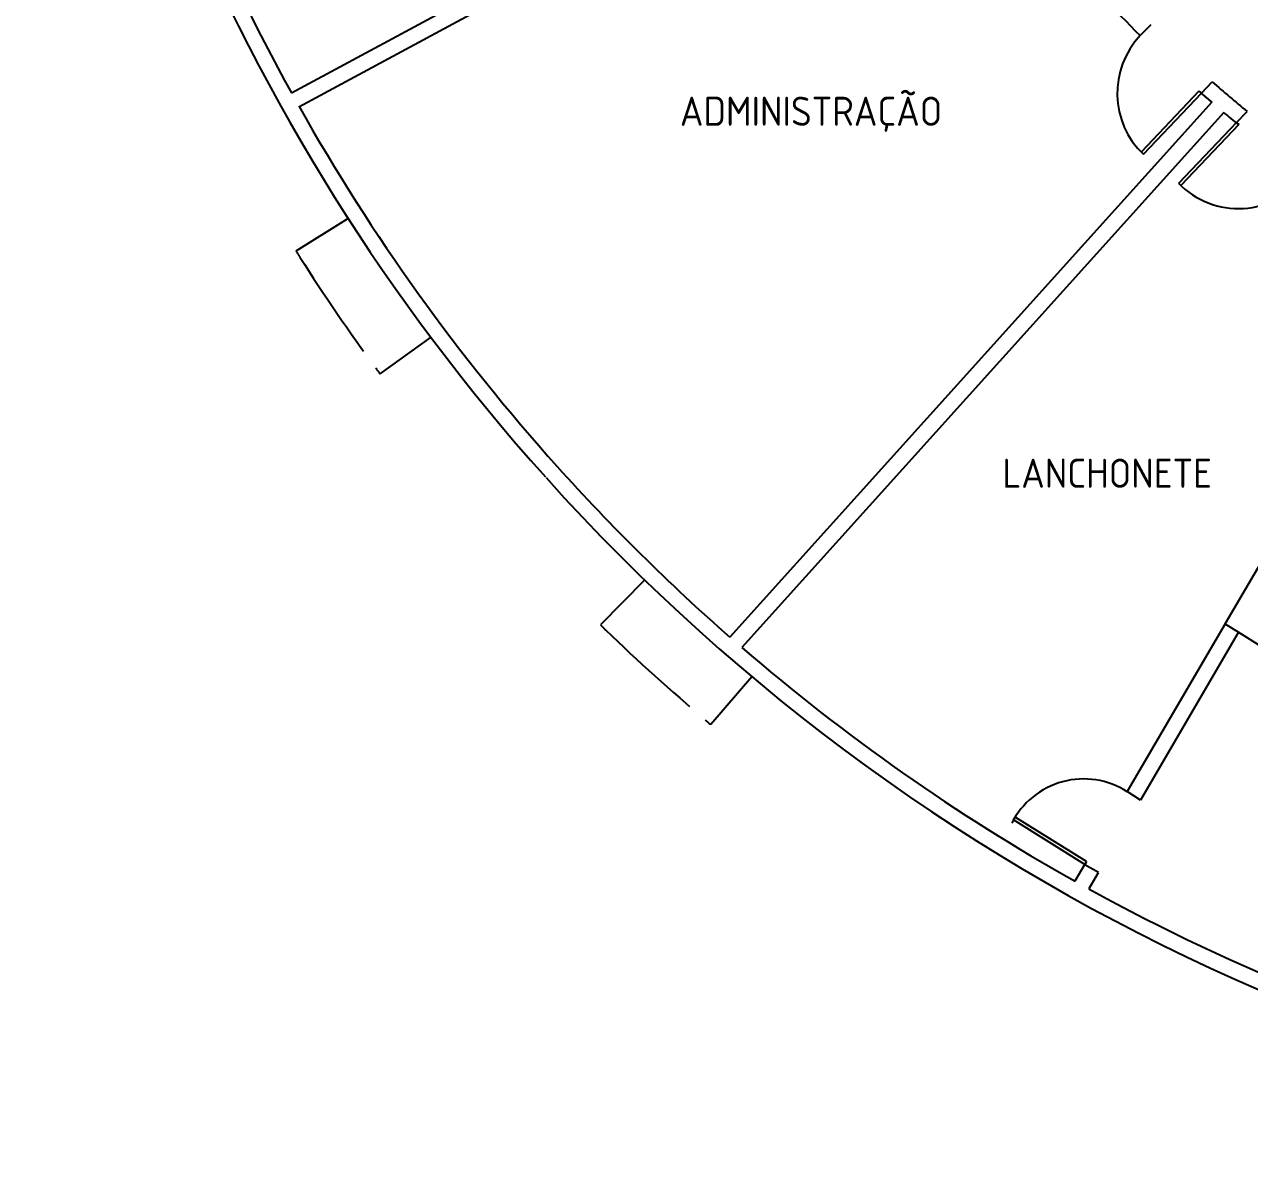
# Model space of a CAD drawing. Extents: x 115 to 1469, y 94 to 338.
# Drawn here: x 253.16 to 264.82, y 289.63 to 300.41 of the extents above; entities that cross this region are included whole.
import ezdxf

# ---------------------------------------------------------------- set-up
doc = ezdxf.new("R2010")
doc.units = 0
doc.linetypes.add('ACAD_ISO02W100', pattern=[15, 12, -3])
doc.layers.get('0').update_dxf_attribs({"linetype": 'CONTINUOUS'})
doc.layers.add('PAREDE', color=6, linetype='CONTINUOUS')
doc.layers.add('PROJ', color=1, linetype='CONTINUOUS')
doc.styles.get("Standard").update_dxf_attribs({"font": 'ISOCP'})

msp = doc.modelspace()

# ---------------------------------------------------------------- linework, layer by layer
at = {"color": 3}
for p, q in [((264.34, 299.773), (264.363, 299.753)), ((264.697, 299.476), (264.72, 299.456)), ((262.575, 292.839), (262.59, 292.865)), ((263.269, 292.441), (262.591, 292.864)), ((263.269, 292.441), (263.254, 292.415))]:
    msp.add_line(p, q, dxfattribs=at)
at = {"color": 0}
for p, q in [((264.589, 294.703), (265.093, 295.567)), ((264.716, 294.624), (264.929, 294.491))]:
    msp.add_line(p, q, dxfattribs=at)
at = {"color": 1}
for centre, radius, start, end in [((264.364, 299.753), 0.802, 136.7847, 226.3552), ((264.715, 299.45), 0.794, 224.2121, 322.7409), ((263.243, 292.459), 0.769, 57.3842, 152.9889)]:
    msp.add_arc(centre, radius, start, end, dxfattribs=at)
at = {"layer": 'PAREDE'}
for p, q in [((255.703, 299.757), (261.733, 303.008)), ((255.774, 299.625), (261.807, 302.878)), ((263.779, 300.302), (263.885, 300.408)), ((264.363, 299.753), (264.466, 299.862)), ((264.461, 299.668), (259.875, 294.578)), ((264.575, 299.57), (259.988, 294.479)), ((264.694, 299.473), (264.797, 299.581)), ((264.589, 294.703), (263.657, 293.107)), ((264.716, 294.624), (263.784, 293.027)), ((264.582, 294.707), (264.716, 294.624)), ((263.784, 293.027), (263.657, 293.107)), ((263.253, 292.416), (263.16, 292.255)), ((263.254, 292.415), (263.383, 292.34)), ((263.381, 292.336), (263.291, 292.182))]:
    msp.add_line(p, q, dxfattribs=at)
at = {"layer": 'PAREDE', "color": 3}
for p, q in [((264.34, 299.773), (263.789, 299.193)), ((264.363, 299.753), (263.81, 299.172)), ((264.697, 299.476), (264.146, 298.896)), ((264.72, 299.456), (264.167, 298.875)), ((263.254, 292.415), (262.575, 292.839))]:
    msp.add_line(p, q, dxfattribs=at)
at = {"layer": 'PAREDE'}
for centre, radius, start, end in [((272.613, 309.108), 19.473, 182.7599, 221.9038), ((272.613, 309.108), 19.323, 183.1985, 208.9425), ((272.613, 309.108), 19.323, 183.1985, 208.9425), ((272.613, 309.108), 12.473, 220.1199, 224.9101), ((272.613, 309.108), 12.323, 228.6174, 230.6362), ((272.613, 309.108), 12.473, 228.4533, 229.1874), ((300.993, 342.361), 56.19, 229.3145, 229.4468), ((272.613, 309.108), 19.323, 209.3873, 221.9038), ((272.613, 309.108), 19.323, 209.3873, 221.9038), ((272.613, 309.108), 12.473, 229.8767, 230.7218), ((272.613, 309.108), 19.323, 221.9038, 228.7599), ((272.613, 309.108), 19.473, 221.929, 270), ((272.613, 309.108), 19.323, 229.2047, 240.7123), ((272.613, 309.108), 19.323, 241.1572, 269.5552)]:
    msp.add_arc(centre, radius, start, end, dxfattribs=at)
at = {"layer": 'PROJ', "linetype": 'ACAD_ISO02W100', "ltscale": 0.09}
for p, q in [((256.244, 298.56), (255.746, 298.252)), ((257.029, 297.432), (256.545, 297.083)), ((259.064, 295.121), (258.643, 294.694)), ((260.084, 294.201), (259.693, 293.745))]:
    msp.add_line(p, q, dxfattribs=at)
for centre, start, end in [((272.711, 308.982), 212.3136, 212.5134), ((272.711, 308.982), 212.5134, 216.1546), ((272.711, 308.982), 216.1546, 216.3544), ((272.613, 309.108), 225.8958, 226.0956), ((272.613, 309.108), 226.0956, 229.7368), ((272.613, 309.108), 229.7368, 229.9366)]:
    msp.add_arc(centre, 20.073, start, end, dxfattribs=at)

# ---------------------------------------------------------------- texts
at = {"attachment_point": 1}
for s, insert, char_height, width in [('ADMINISTRAÇÃO', (259.4, 299.721), 0.27728, 0.23065), ('LANCHONETE', (262.469, 296.276), 0.2773, 0.2307)]:
    msp.add_mtext(s, dxfattribs=dict(at, insert=insert, char_height=char_height, width=width))

doc.saveas('drawing.dxf')
